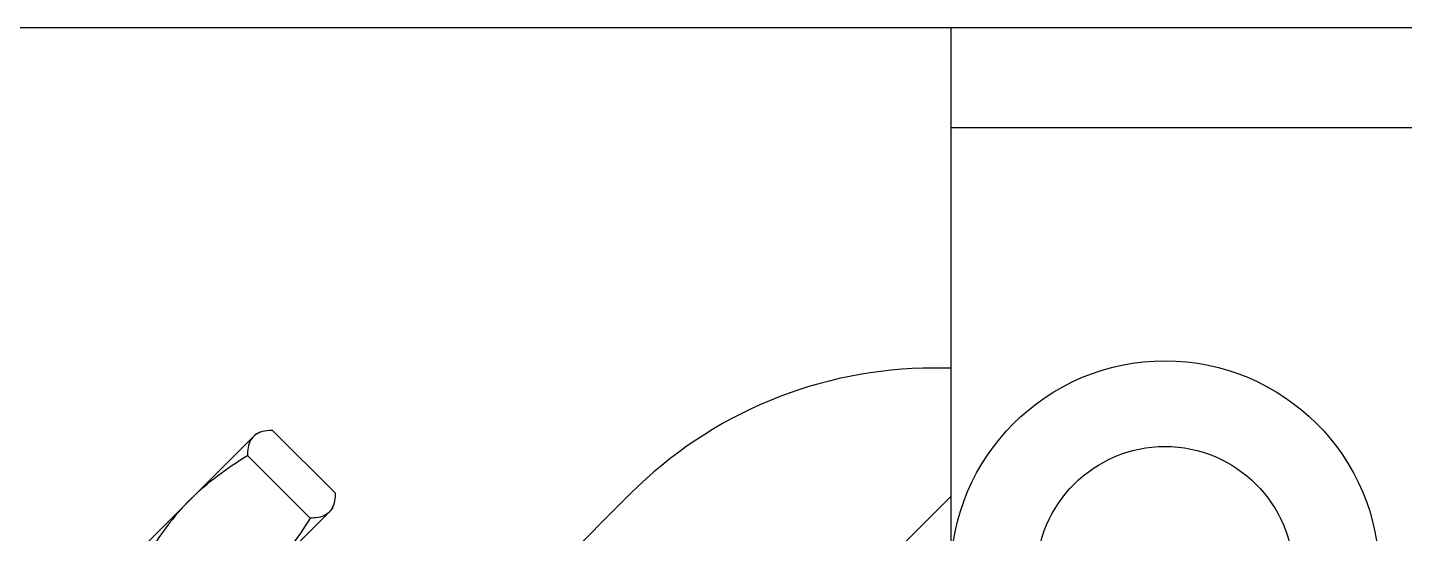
# Model space of a CAD drawing. Extents: x 1031190 to 1725648, y 733081 to 1571294.
# Drawn here: x 1139395 to 1140606, y 1238753 to 1239198 of the extents above; entities that cross this region are included whole.
import ezdxf

# ---------------------------------------------------------------- set-up
doc = ezdxf.new("R2010")
doc.units = 0
doc.header["$LTSCALE"] = 1000
doc.header["$MEASUREMENT"] = 0
doc.layers.add('bz', color=2, linetype='Continuous')

msp = doc.modelspace()

# ---------------------------------------------------------------- linework, layer by layer
at = {"linetype": 'Continuous'}
for p, q in [((1140206.9, 1239198.1), (1141274.8, 1239198.1)), ((1140206.9, 1239198.1), (1140206.9, 1238716.2)), ((1140206.9, 1239110.1), (1141101.8, 1239110.1)), ((1140206.9, 1238898.3), (1140191.6, 1238898.3)), ((1139610.3, 1238843.5), (1139665.4, 1238788.4)), ((1139595.8, 1238840.5), (1139435.9, 1238680.6)), ((1139595.8, 1238840.5), (1139599.4, 1238841.9)), ((1139588.1, 1238821.4), (1139643.2, 1238766.3)), ((1139702.4, 1238280.9), (1140206.9, 1238785.3)), ((1139925.2, 1238787.9), (1139809, 1238671.8)), ((1139662.4, 1238773.9), (1139502.5, 1238614)), ((1139663.8, 1238777.6), (1139662.4, 1238773.9))]:
    msp.add_line(p, q, dxfattribs=at)
for radius in [188.5, 113.1]:
    msp.add_circle((1140395.3, 1238716.2), radius, dxfattribs=at)
msp.add_arc((1140191.7, 1238521.4), 376.9, 90.0086, 135, dxfattribs=at)
for points, knots in [([(1139610.3, 1238843.5), (1139609.3, 1238843.5), (1139605.6, 1238843.4), (1139601.9, 1238842.8), (1139599.3, 1238841.8)], [0, 0, 0, 0, 0.270862, 1, 1, 1, 1]), ([(1139593.5, 1238838.2), (1139592.5, 1238837.3), (1139588.9, 1238832.4), (1139588.2, 1238826), (1139588.1, 1238821.4)], [0, 0, 0, 0, 0.22235, 1, 1, 1, 1]), ([(1139599.3, 1238841.8), (1139598.8, 1238841.6), (1139596.6, 1238840.7), (1139594.7, 1238839.4), (1139593.5, 1238838.2)], [0, 0, 0, 0, 0.261173, 1, 1, 1, 1]), ([(1139665.4, 1238788.4), (1139665.4, 1238787.4), (1139665.2, 1238783.7), (1139664.6, 1238780), (1139663.7, 1238777.5)], [0, 0, 0, 0, 0.270862, 1, 1, 1, 1]), ([(1139660.1, 1238771.6), (1139659.1, 1238770.6), (1139654.3, 1238767), (1139647.9, 1238766.3), (1139643.2, 1238766.3)], [0, 0, 0, 0, 0.22235, 1, 1, 1, 1]), ([(1139663.7, 1238777.5), (1139663.5, 1238776.9), (1139662.6, 1238774.8), (1139661.3, 1238772.8), (1139660.1, 1238771.6)], [0, 0, 0, 0, 0.261173, 1, 1, 1, 1])]:
    msp.add_open_spline(points, degree=3, knots=knots, dxfattribs=at)
for points in [[(1139538, 1238782.8), (1139552.9, 1238797.7), (1139570.1, 1238810.4), (1139588.1, 1238821.4)], [(1139538, 1238782.8), (1139523.1, 1238767.9), (1139510.4, 1238750.7), (1139499.5, 1238732.7)], [(1139643.2, 1238766.3), (1139632.3, 1238748.3), (1139619.6, 1238731.1), (1139604.7, 1238716.2)]]:
    msp.add_open_spline(points, degree=3, dxfattribs=at)
at = {"layer": 'bz'}
msp.add_line((1129698.7, 1239198.1), (1144278.7, 1239198.1), dxfattribs=at)

doc.saveas('drawing.dxf')
